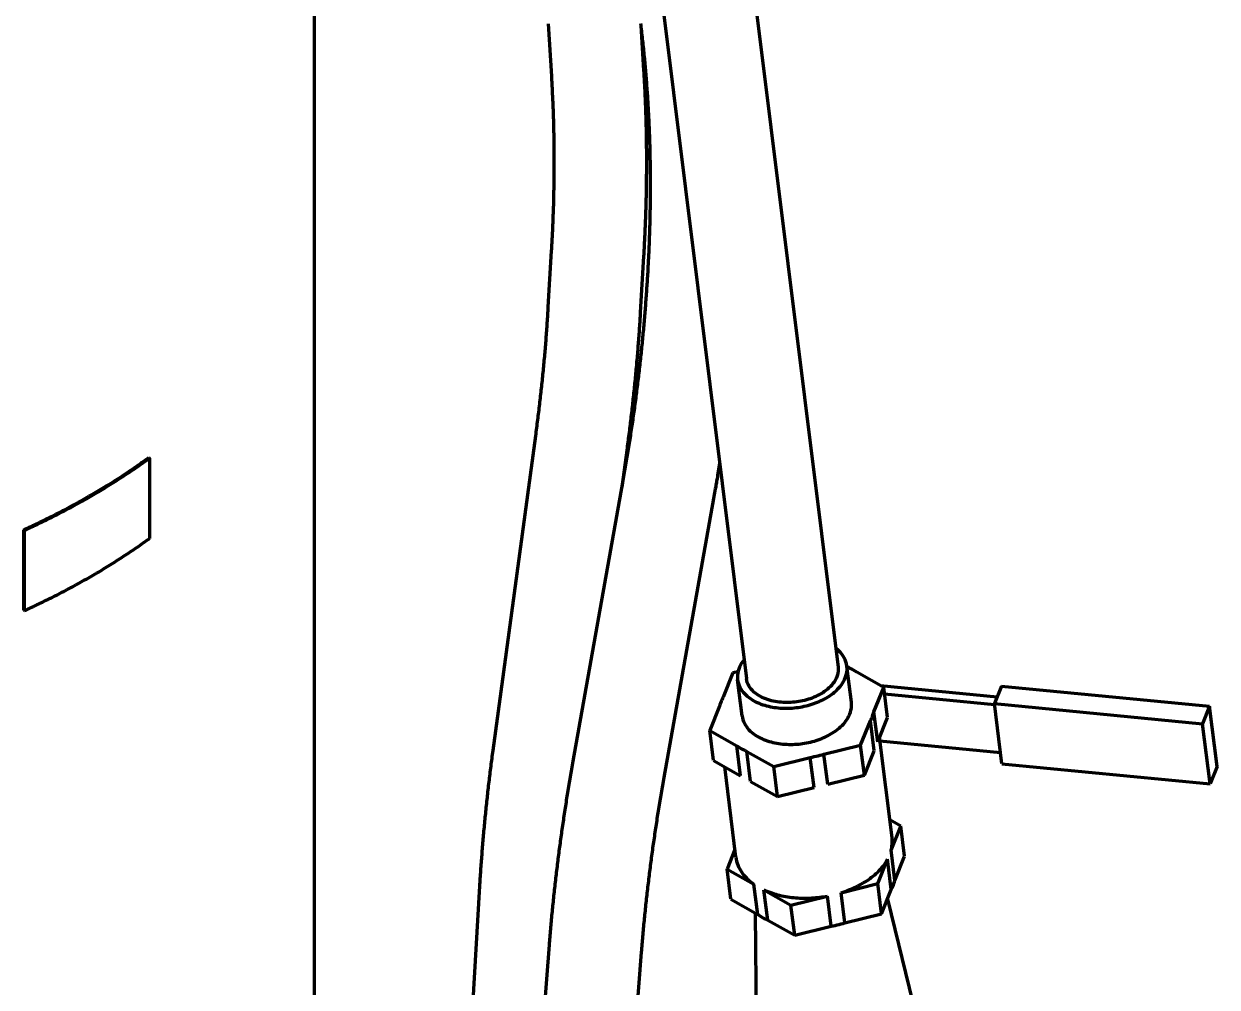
# Model space of a CAD drawing. Header units: millimetres. Extents: x 0 to 2382, y 0 to 420.
# Drawn here: x 337.96 to 368.3, y 79.29 to 103.78 of the extents above; entities that cross this region are included whole.
import ezdxf

# ---------------------------------------------------------------- set-up
doc = ezdxf.new("R2010")
doc.units = ezdxf.units.MM
doc.layers.add('01-VISIBLE', color=7, linetype='CONTINUOUS', lineweight=70)

msp = doc.modelspace()

# ---------------------------------------------------------------- linework, layer by layer
at = {"layer": '01-VISIBLE'}
for p, q in [((345.355, 76.099), (345.355, 118.296)), ((355.392, 113.719), (358.664, 87.427)), ((353.06, 113.429), (356.332, 87.137)), ((351.29, 103.783), (351.374, 102.449)), ((353.647, 103.743), (353.719, 102.597)), ((353.761, 102.647), (353.765, 102.603)), ((351.373, 98.015), (351.289, 96.584)), ((353.719, 97.877), (353.635, 96.446)), ((353.764, 96.616), (353.761, 96.566)), ((350.969, 93.311), (349.885, 85.306)), ((353.298, 92.995), (353.163, 92.001)), ((341.139, 92.754), (341.163, 92.744)), ((341.163, 90.702), (341.163, 92.744)), ((353.186, 92.126), (351.921, 85.033)), ((355.499, 91.714), (354.235, 84.62)), ((337.965, 90.921), (337.983, 90.908)), ((337.965, 88.88), (337.965, 90.921)), ((337.983, 88.867), (337.983, 90.908)), ((337.965, 88.88), (337.983, 88.867)), ((359.002, 86.536), (358.888, 87.455)), ((355.989, 87.279), (355.742, 86.662)), ((356.12, 87.312), (355.989, 87.279)), ((356.223, 86.19), (356.109, 87.109)), ((359.823, 86.91), (359.138, 87.297)), ((359.575, 86.293), (359.823, 86.91)), ((359.738, 86.958), (362.708, 86.672)), ((359.918, 86.144), (359.823, 86.91)), ((362.817, 86.945), (362.638, 86.5)), ((362.817, 86.945), (368.109, 86.435)), ((359.843, 86.75), (362.641, 86.48)), ((362.829, 84.968), (362.638, 86.5)), ((362.638, 86.5), (367.931, 85.99)), ((355.65, 86.433), (355.403, 85.816)), ((359.671, 85.527), (359.575, 86.293)), ((368.109, 86.435), (367.931, 85.99)), ((368.3, 84.904), (368.109, 86.435)), ((359.236, 85.447), (359.484, 86.064)), ((359.579, 85.298), (359.484, 86.064)), ((359.671, 85.527), (359.918, 86.144)), ((368.122, 84.458), (367.931, 85.99)), ((355.403, 85.816), (356.088, 85.43)), ((355.498, 85.05), (355.403, 85.816)), ((360.036, 83.087), (359.718, 85.644)), ((359.729, 85.55), (362.793, 85.255)), ((356.183, 84.664), (356.088, 85.43)), ((356.437, 84.52), (356.342, 85.286)), ((356.342, 85.286), (357.027, 84.9)), ((358.305, 85.216), (359.236, 85.447)), ((359.332, 84.681), (359.236, 85.447)), ((359.332, 84.681), (359.579, 85.298)), ((355.498, 85.05), (356.183, 84.664)), ((357.027, 84.9), (357.958, 85.13)), ((358.054, 84.364), (357.958, 85.13)), ((358.4, 84.45), (358.305, 85.216)), ((362.829, 84.968), (368.122, 84.458)), ((356.066, 82.593), (355.781, 84.891)), ((357.122, 84.134), (357.027, 84.9)), ((358.4, 84.45), (359.332, 84.681)), ((368.3, 84.904), (368.122, 84.458)), ((356.437, 84.52), (357.122, 84.134)), ((357.122, 84.134), (358.054, 84.364)), ((360.261, 83.387), (359.979, 83.547)), ((360.014, 82.77), (360.261, 83.387)), ((360.356, 82.621), (360.261, 83.387)), ((356.042, 82.793), (355.841, 82.293)), ((359.675, 81.924), (359.922, 82.541)), ((360.017, 81.775), (359.922, 82.541)), ((360.109, 82.004), (360.014, 82.77)), ((360.109, 82.004), (360.356, 82.621)), ((355.841, 82.293), (356.526, 81.907)), ((355.937, 81.527), (355.841, 82.293)), ((356.621, 81.141), (356.526, 81.907)), ((358.743, 81.693), (359.675, 81.924)), ((359.77, 81.158), (359.675, 81.924)), ((349.548, 81.855), (349.368, 78.795)), ((356.876, 80.997), (356.78, 81.763)), ((356.78, 81.763), (357.465, 81.377)), ((357.465, 81.377), (358.397, 81.607)), ((358.492, 80.841), (358.397, 81.607)), ((358.838, 80.927), (358.743, 81.693)), ((359.77, 81.158), (360.017, 81.775)), ((355.937, 81.527), (356.621, 81.141)), ((357.56, 80.611), (357.465, 81.377)), ((359.92, 81.532), (363.398, 67.335)), ((356.56, 81.176), (356.668, 66.497)), ((356.876, 80.997), (357.56, 80.611)), ((358.838, 80.927), (359.77, 81.158)), ((357.56, 80.611), (358.492, 80.841)), ((351.317, 80.364), (351.138, 78.087)), ((353.66, 80.18), (353.481, 77.903))]:
    msp.add_line(p, q, dxfattribs=at)
for points in [[(353.64, 103.795), (353.646, 103.745), (353.653, 103.695), (353.659, 103.646), (353.665, 103.596), (353.67, 103.546), (353.676, 103.496), (353.682, 103.446), (353.687, 103.396), (353.693, 103.347), (353.698, 103.297), (353.704, 103.247), (353.709, 103.197), (353.714, 103.147), (353.719, 103.097), (353.724, 103.047), (353.729, 102.997), (353.734, 102.947), (353.739, 102.897), (353.743, 102.847), (353.748, 102.797), (353.752, 102.747), (353.757, 102.697), (353.761, 102.647)], [(353.719, 102.597), (353.722, 102.547), (353.725, 102.497), (353.728, 102.447), (353.731, 102.397), (353.734, 102.346), (353.737, 102.296), (353.739, 102.246), (353.742, 102.196), (353.745, 102.146), (353.747, 102.096), (353.749, 102.045), (353.752, 101.995), (353.754, 101.945), (353.756, 101.895), (353.758, 101.845), (353.76, 101.794), (353.762, 101.744), (353.764, 101.694), (353.766, 101.644), (353.768, 101.593), (353.77, 101.543), (353.771, 101.493), (353.773, 101.443), (353.775, 101.393), (353.776, 101.342), (353.777, 101.292), (353.779, 101.242), (353.78, 101.192), (353.781, 101.141), (353.782, 101.091), (353.783, 101.041), (353.784, 100.991), (353.785, 100.941), (353.786, 100.89), (353.787, 100.84), (353.787, 100.79), (353.788, 100.74), (353.789, 100.689), (353.789, 100.639), (353.79, 100.589), (353.79, 100.539), (353.79, 100.488), (353.791, 100.438), (353.791, 100.388), (353.791, 100.338), (353.791, 100.287), (353.791, 100.237), (353.791, 100.187), (353.791, 100.137), (353.79, 100.086), (353.79, 100.036), (353.79, 99.986), (353.789, 99.936), (353.789, 99.885), (353.788, 99.835), (353.788, 99.785), (353.787, 99.735), (353.786, 99.684), (353.786, 99.634), (353.785, 99.584), (353.784, 99.534), (353.783, 99.483), (353.782, 99.433), (353.781, 99.383), (353.78, 99.333), (353.778, 99.283), (353.777, 99.232), (353.776, 99.182), (353.774, 99.132), (353.773, 99.082), (353.771, 99.031), (353.77, 98.981), (353.768, 98.931), (353.766, 98.881), (353.765, 98.831), (353.763, 98.78), (353.761, 98.73), (353.759, 98.68), (353.757, 98.63), (353.755, 98.579), (353.753, 98.529), (353.75, 98.479), (353.748, 98.429), (353.746, 98.379), (353.743, 98.329), (353.741, 98.278), (353.738, 98.228), (353.736, 98.178), (353.733, 98.128), (353.731, 98.078), (353.728, 98.027), (353.725, 97.977), (353.722, 97.927), (353.719, 97.877)], [(353.765, 102.603), (353.769, 102.553), (353.774, 102.502), (353.778, 102.452), (353.782, 102.402), (353.786, 102.352), (353.79, 102.301), (353.794, 102.251), (353.797, 102.201), (353.801, 102.151), (353.805, 102.101), (353.808, 102.05), (353.811, 102), (353.815, 101.95), (353.818, 101.9), (353.821, 101.849), (353.824, 101.799), (353.827, 101.749), (353.83, 101.698), (353.833, 101.648), (353.836, 101.598), (353.839, 101.548), (353.841, 101.497), (353.844, 101.447), (353.846, 101.397), (353.849, 101.346), (353.851, 101.296), (353.854, 101.246), (353.856, 101.195), (353.858, 101.145), (353.86, 101.095), (353.862, 101.044), (353.864, 100.994), (353.866, 100.944), (353.867, 100.893), (353.869, 100.843), (353.871, 100.793), (353.872, 100.742), (353.874, 100.692), (353.875, 100.642), (353.876, 100.591), (353.878, 100.541), (353.879, 100.491), (353.88, 100.44), (353.881, 100.39), (353.882, 100.34), (353.883, 100.289), (353.883, 100.239), (353.884, 100.188), (353.885, 100.138), (353.885, 100.088), (353.886, 100.037), (353.886, 99.987), (353.887, 99.937), (353.887, 99.886), (353.887, 99.836), (353.888, 99.786), (353.888, 99.735), (353.888, 99.685), (353.888, 99.634), (353.888, 99.584), (353.887, 99.534), (353.887, 99.483), (353.887, 99.433), (353.886, 99.383), (353.886, 99.332), (353.885, 99.282), (353.885, 99.232), (353.884, 99.181), (353.883, 99.131), (353.883, 99.08), (353.882, 99.03), (353.881, 98.98), (353.88, 98.929), (353.879, 98.879), (353.878, 98.829), (353.877, 98.778), (353.875, 98.728), (353.874, 98.678), (353.873, 98.627), (353.871, 98.577), (353.87, 98.527), (353.868, 98.476), (353.866, 98.426), (353.865, 98.376), (353.863, 98.325), (353.861, 98.275), (353.859, 98.224), (353.857, 98.174), (353.855, 98.124), (353.853, 98.074), (353.851, 98.023), (353.849, 97.973), (353.846, 97.923), (353.844, 97.872), (353.841, 97.822), (353.839, 97.772), (353.836, 97.721), (353.834, 97.671), (353.831, 97.621), (353.828, 97.57), (353.826, 97.52), (353.823, 97.47), (353.82, 97.42), (353.817, 97.369), (353.814, 97.319), (353.811, 97.269), (353.807, 97.218), (353.804, 97.168), (353.801, 97.118), (353.797, 97.068), (353.794, 97.017), (353.791, 96.967), (353.787, 96.917), (353.783, 96.867), (353.78, 96.816), (353.776, 96.766), (353.772, 96.716), (353.768, 96.666), (353.764, 96.616)], [(351.374, 102.449), (351.377, 102.399), (351.38, 102.349), (351.383, 102.298), (351.386, 102.248), (351.389, 102.198), (351.391, 102.147), (351.394, 102.097), (351.397, 102.047), (351.399, 101.996), (351.402, 101.946), (351.404, 101.895), (351.406, 101.845), (351.408, 101.795), (351.411, 101.744), (351.413, 101.694), (351.415, 101.644), (351.417, 101.593), (351.418, 101.543), (351.42, 101.492), (351.422, 101.442), (351.423, 101.392), (351.425, 101.341), (351.426, 101.291), (351.428, 101.24), (351.429, 101.19), (351.43, 101.14), (351.432, 101.089), (351.433, 101.039), (351.434, 100.988), (351.435, 100.938), (351.436, 100.888), (351.436, 100.837), (351.437, 100.787), (351.438, 100.736), (351.439, 100.686), (351.439, 100.635), (351.44, 100.585), (351.44, 100.535), (351.44, 100.484), (351.441, 100.434), (351.441, 100.383), (351.441, 100.333), (351.441, 100.283), (351.441, 100.232), (351.441, 100.182), (351.441, 100.131), (351.44, 100.081), (351.44, 100.03), (351.44, 99.98), (351.439, 99.93), (351.439, 99.879), (351.438, 99.829), (351.438, 99.778), (351.437, 99.728), (351.436, 99.677), (351.435, 99.627), (351.434, 99.577), (351.433, 99.526), (351.432, 99.476), (351.431, 99.425), (351.43, 99.375), (351.429, 99.325), (351.427, 99.274), (351.426, 99.224), (351.425, 99.173), (351.423, 99.123), (351.421, 99.073), (351.42, 99.022), (351.418, 98.972), (351.416, 98.921), (351.414, 98.871), (351.413, 98.821), (351.411, 98.77), (351.409, 98.72), (351.406, 98.669), (351.404, 98.619), (351.402, 98.569), (351.4, 98.518), (351.397, 98.468), (351.395, 98.418), (351.393, 98.367), (351.39, 98.317), (351.387, 98.267), (351.385, 98.216), (351.382, 98.166), (351.379, 98.116), (351.376, 98.065), (351.373, 98.015)], [(351.289, 96.584), (351.286, 96.533), (351.283, 96.483), (351.28, 96.432), (351.277, 96.382), (351.274, 96.331), (351.27, 96.281), (351.267, 96.23), (351.263, 96.18), (351.26, 96.129), (351.256, 96.079), (351.253, 96.028), (351.249, 95.978), (351.245, 95.928), (351.242, 95.877), (351.238, 95.827), (351.234, 95.776), (351.23, 95.726), (351.226, 95.675), (351.222, 95.625), (351.217, 95.574), (351.213, 95.524), (351.209, 95.473), (351.205, 95.423), (351.2, 95.373), (351.196, 95.322), (351.191, 95.272), (351.187, 95.221), (351.182, 95.171), (351.177, 95.121), (351.172, 95.07), (351.168, 95.02), (351.163, 94.969), (351.158, 94.919), (351.153, 94.869), (351.148, 94.818), (351.143, 94.768), (351.137, 94.718), (351.132, 94.667), (351.127, 94.617), (351.122, 94.567), (351.116, 94.516), (351.111, 94.466), (351.105, 94.416), (351.1, 94.365), (351.094, 94.315), (351.088, 94.265), (351.082, 94.215), (351.077, 94.164), (351.071, 94.114), (351.065, 94.064), (351.059, 94.014), (351.053, 93.963), (351.047, 93.913), (351.041, 93.863), (351.034, 93.813), (351.028, 93.762), (351.022, 93.712), (351.015, 93.662), (351.009, 93.612), (351.002, 93.562), (350.996, 93.511), (350.989, 93.461), (350.983, 93.411), (350.976, 93.361), (350.969, 93.311)], [(353.761, 96.566), (353.757, 96.516), (353.753, 96.466), (353.748, 96.416), (353.744, 96.366), (353.74, 96.316), (353.736, 96.265), (353.731, 96.215), (353.727, 96.165), (353.723, 96.115), (353.718, 96.065), (353.714, 96.015), (353.709, 95.965), (353.704, 95.915), (353.7, 95.864), (353.695, 95.814), (353.69, 95.764), (353.685, 95.714), (353.68, 95.664), (353.675, 95.614), (353.67, 95.564), (353.665, 95.514), (353.659, 95.464), (353.654, 95.414), (353.649, 95.364), (353.644, 95.314), (353.638, 95.264), (353.633, 95.214), (353.627, 95.164), (353.621, 95.114), (353.616, 95.064), (353.61, 95.014), (353.604, 94.964), (353.598, 94.914), (353.593, 94.864), (353.587, 94.814), (353.581, 94.764), (353.575, 94.714), (353.568, 94.664), (353.562, 94.614), (353.556, 94.564), (353.55, 94.514), (353.543, 94.464), (353.537, 94.414), (353.531, 94.364), (353.524, 94.314), (353.518, 94.264), (353.511, 94.215), (353.504, 94.165), (353.498, 94.115), (353.491, 94.065), (353.484, 94.015), (353.477, 93.965), (353.47, 93.915), (353.463, 93.866), (353.456, 93.816), (353.449, 93.766), (353.442, 93.716), (353.435, 93.666), (353.428, 93.616), (353.42, 93.567), (353.413, 93.517), (353.405, 93.467), (353.398, 93.417), (353.39, 93.368), (353.383, 93.318), (353.375, 93.268), (353.368, 93.218), (353.36, 93.169), (353.352, 93.119), (353.344, 93.069), (353.336, 93.019), (353.328, 92.97), (353.32, 92.92), (353.312, 92.87), (353.304, 92.821), (353.296, 92.771), (353.288, 92.721), (353.28, 92.672), (353.271, 92.622), (353.263, 92.573), (353.255, 92.523), (353.246, 92.473), (353.238, 92.424), (353.229, 92.374), (353.221, 92.324), (353.212, 92.275), (353.203, 92.225), (353.194, 92.176), (353.186, 92.126)], [(353.635, 96.446), (353.632, 96.396), (353.629, 96.346), (353.626, 96.296), (353.623, 96.245), (353.62, 96.195), (353.616, 96.145), (353.613, 96.095), (353.61, 96.045), (353.606, 95.995), (353.603, 95.945), (353.599, 95.894), (353.596, 95.844), (353.592, 95.794), (353.588, 95.744), (353.584, 95.694), (353.581, 95.644), (353.577, 95.594), (353.573, 95.544), (353.569, 95.493), (353.565, 95.443), (353.561, 95.393), (353.556, 95.343), (353.552, 95.293), (353.548, 95.243), (353.543, 95.193), (353.539, 95.143), (353.535, 95.093), (353.53, 95.043), (353.525, 94.993), (353.521, 94.943), (353.516, 94.893), (353.511, 94.843), (353.507, 94.793), (353.502, 94.743), (353.497, 94.693), (353.492, 94.643), (353.487, 94.593), (353.482, 94.543), (353.477, 94.493), (353.471, 94.443), (353.466, 94.393), (353.461, 94.343), (353.456, 94.293), (353.45, 94.243), (353.445, 94.193), (353.439, 94.143), (353.434, 94.093), (353.428, 94.043), (353.422, 93.993), (353.417, 93.943), (353.411, 93.893), (353.405, 93.843), (353.399, 93.793), (353.393, 93.743), (353.387, 93.693), (353.381, 93.643), (353.375, 93.594), (353.369, 93.544), (353.363, 93.494), (353.357, 93.444), (353.35, 93.394), (353.344, 93.344), (353.337, 93.294), (353.331, 93.244), (353.325, 93.195), (353.318, 93.145), (353.311, 93.095), (353.305, 93.045), (353.298, 92.995)], [(337.965, 90.921), (338.01, 90.942), (338.056, 90.963), (338.102, 90.985), (338.147, 91.006), (338.193, 91.027), (338.238, 91.049), (338.284, 91.071), (338.329, 91.092), (338.374, 91.114), (338.419, 91.136), (338.465, 91.158), (338.51, 91.18), (338.555, 91.203), (338.6, 91.225), (338.645, 91.247), (338.69, 91.27), (338.735, 91.293), (338.78, 91.316), (338.824, 91.339), (338.869, 91.362), (338.914, 91.385), (338.958, 91.408), (339.003, 91.431), (339.047, 91.455), (339.092, 91.479), (339.136, 91.502), (339.18, 91.526), (339.225, 91.55), (339.269, 91.574), (339.313, 91.599), (339.357, 91.623), (339.401, 91.647), (339.445, 91.672), (339.489, 91.696), (339.532, 91.721), (339.576, 91.746), (339.62, 91.771), (339.663, 91.796), (339.707, 91.822), (339.75, 91.847), (339.794, 91.873), (339.837, 91.898), (339.88, 91.924), (339.923, 91.95), (339.966, 91.976), (340.009, 92.002), (340.052, 92.028), (340.095, 92.054), (340.138, 92.081), (340.181, 92.108), (340.223, 92.134), (340.266, 92.161), (340.308, 92.188), (340.351, 92.215), (340.393, 92.242), (340.435, 92.27), (340.477, 92.297), (340.519, 92.325), (340.561, 92.353), (340.603, 92.38), (340.645, 92.408), (340.687, 92.437), (340.728, 92.465), (340.77, 92.493), (340.811, 92.522), (340.853, 92.55), (340.894, 92.579), (340.935, 92.608), (340.976, 92.637), (341.017, 92.666), (341.058, 92.695), (341.099, 92.725), (341.139, 92.754)], [(337.983, 90.908), (338.029, 90.929), (338.075, 90.95), (338.12, 90.971), (338.166, 90.993), (338.212, 91.014), (338.257, 91.036), (338.303, 91.057), (338.348, 91.079), (338.393, 91.101), (338.439, 91.123), (338.484, 91.145), (338.529, 91.167), (338.574, 91.189), (338.62, 91.212), (338.665, 91.234), (338.71, 91.257), (338.755, 91.28), (338.8, 91.303), (338.844, 91.326), (338.889, 91.349), (338.934, 91.372), (338.979, 91.395), (339.023, 91.419), (339.068, 91.442), (339.112, 91.466), (339.157, 91.49), (339.201, 91.514), (339.245, 91.538), (339.289, 91.562), (339.334, 91.586), (339.378, 91.61), (339.422, 91.635), (339.466, 91.659), (339.51, 91.684), (339.553, 91.709), (339.597, 91.734), (339.641, 91.759), (339.685, 91.784), (339.728, 91.809), (339.772, 91.835), (339.815, 91.86), (339.858, 91.886), (339.902, 91.912), (339.945, 91.938), (339.988, 91.964), (340.031, 91.99), (340.074, 92.016), (340.117, 92.043), (340.16, 92.069), (340.203, 92.096), (340.245, 92.123), (340.288, 92.149), (340.33, 92.176), (340.373, 92.204), (340.415, 92.231), (340.457, 92.258), (340.5, 92.286), (340.542, 92.313), (340.584, 92.341), (340.626, 92.369), (340.668, 92.397), (340.709, 92.425), (340.751, 92.454), (340.793, 92.482), (340.834, 92.511), (340.876, 92.539), (340.917, 92.568), (340.958, 92.597), (340.999, 92.626), (341.04, 92.655), (341.081, 92.685), (341.122, 92.714), (341.163, 92.744)], [(355.651, 92.612), (355.643, 92.562), (355.635, 92.512), (355.627, 92.462), (355.619, 92.412), (355.61, 92.362), (355.602, 92.312), (355.594, 92.262), (355.586, 92.212), (355.577, 92.162), (355.569, 92.113), (355.56, 92.063), (355.552, 92.013), (355.543, 91.963), (355.534, 91.913), (355.526, 91.863), (355.517, 91.813), (355.508, 91.764), (355.499, 91.714)], [(337.983, 88.867), (338.029, 88.888), (338.075, 88.909), (338.12, 88.93), (338.166, 88.951), (338.212, 88.973), (338.257, 88.994), (338.303, 89.016), (338.348, 89.038), (338.393, 89.06), (338.439, 89.082), (338.484, 89.104), (338.529, 89.126), (338.574, 89.148), (338.62, 89.171), (338.665, 89.193), (338.71, 89.216), (338.755, 89.239), (338.8, 89.261), (338.844, 89.284), (338.889, 89.307), (338.934, 89.331), (338.979, 89.354), (339.023, 89.377), (339.068, 89.401), (339.112, 89.425), (339.157, 89.448), (339.201, 89.472), (339.245, 89.496), (339.289, 89.52), (339.334, 89.545), (339.378, 89.569), (339.422, 89.594), (339.466, 89.618), (339.51, 89.643), (339.553, 89.668), (339.597, 89.693), (339.641, 89.718), (339.685, 89.743), (339.728, 89.768), (339.772, 89.794), (339.815, 89.819), (339.858, 89.845), (339.902, 89.871), (339.945, 89.897), (339.988, 89.923), (340.031, 89.949), (340.074, 89.975), (340.117, 90.001), (340.16, 90.028), (340.203, 90.055), (340.245, 90.081), (340.288, 90.108), (340.33, 90.135), (340.373, 90.162), (340.415, 90.19), (340.457, 90.217), (340.5, 90.245), (340.542, 90.272), (340.584, 90.3), (340.626, 90.328), (340.668, 90.356), (340.709, 90.384), (340.751, 90.412), (340.793, 90.441), (340.834, 90.469), (340.876, 90.498), (340.917, 90.527), (340.958, 90.556), (340.999, 90.585), (341.04, 90.614), (341.081, 90.643), (341.122, 90.673), (341.163, 90.702)], [(358.888, 87.455), (358.878, 87.509), (358.864, 87.562), (358.844, 87.613), (358.82, 87.662), (358.792, 87.71), (358.761, 87.754), (358.726, 87.796), (358.688, 87.836), (358.647, 87.873), (358.605, 87.908)], [(356.273, 87.617), (356.24, 87.573), (356.21, 87.528), (356.183, 87.48), (356.159, 87.43), (356.139, 87.379), (356.123, 87.327), (356.112, 87.273), (356.106, 87.219), (356.105, 87.164), (356.109, 87.109)], [(358.664, 87.427), (358.668, 87.377), (358.666, 87.327), (358.66, 87.278), (358.648, 87.229), (358.632, 87.181), (358.612, 87.135), (358.589, 87.091), (358.562, 87.049), (358.533, 87.008), (358.501, 86.969), (358.467, 86.933), (358.431, 86.898), (358.393, 86.865), (358.354, 86.833), (358.314, 86.804), (358.272, 86.776), (358.229, 86.75), (358.186, 86.725), (358.141, 86.702), (358.096, 86.681), (358.05, 86.661), (358.003, 86.642), (357.956, 86.625), (357.909, 86.609), (357.861, 86.595), (357.812, 86.582), (357.763, 86.571), (357.714, 86.56), (357.665, 86.552), (357.615, 86.544), (357.566, 86.538), (357.516, 86.533), (357.466, 86.529), (357.416, 86.527), (357.366, 86.527), (357.316, 86.527), (357.266, 86.529), (357.216, 86.533), (357.166, 86.538), (357.116, 86.545), (357.067, 86.553), (357.017, 86.563), (356.969, 86.574), (356.92, 86.587), (356.872, 86.602), (356.825, 86.619), (356.779, 86.637), (356.733, 86.658), (356.688, 86.681), (356.645, 86.706), (356.603, 86.733), (356.563, 86.763), (356.524, 86.795), (356.488, 86.83), (356.454, 86.867), (356.424, 86.907), (356.397, 86.949), (356.374, 86.993), (356.355, 87.04), (356.341, 87.088), (356.332, 87.137)], [(357.142, 86.391), (357.192, 86.387), (357.243, 86.384), (357.294, 86.382), (357.345, 86.382), (357.396, 86.383), (357.446, 86.385), (357.497, 86.388), (357.548, 86.392), (357.598, 86.398), (357.649, 86.404), (357.699, 86.412), (357.749, 86.421), (357.799, 86.431), (357.849, 86.442), (357.898, 86.455), (357.947, 86.468), (357.996, 86.483), (358.044, 86.499), (358.092, 86.517), (358.139, 86.535), (358.186, 86.555), (358.232, 86.576), (358.278, 86.598), (358.323, 86.622), (358.367, 86.647), (358.411, 86.673), (358.453, 86.701), (358.495, 86.73), (358.535, 86.761), (358.575, 86.793), (358.613, 86.827), (358.649, 86.863), (358.684, 86.9), (358.717, 86.938), (358.748, 86.979), (358.777, 87.021), (358.803, 87.064), (358.827, 87.109), (358.847, 87.156), (358.864, 87.204), (358.877, 87.253), (358.886, 87.303), (358.891, 87.354), (358.892, 87.404), (358.888, 87.455)], [(359.138, 87.297), (359.098, 87.323), (359.058, 87.348), (359.017, 87.372), (358.975, 87.395), (358.933, 87.417), (358.89, 87.437)], [(356.109, 87.109), (356.117, 87.06), (356.13, 87.011), (356.147, 86.964), (356.168, 86.919), (356.192, 86.875), (356.219, 86.833), (356.25, 86.793), (356.283, 86.755), (356.318, 86.72), (356.355, 86.686), (356.395, 86.655), (356.435, 86.626), (356.477, 86.598), (356.52, 86.573), (356.565, 86.549), (356.61, 86.528), (356.656, 86.508), (356.703, 86.489), (356.75, 86.473), (356.798, 86.458), (356.846, 86.444), (356.894, 86.432), (356.943, 86.421), (356.993, 86.412), (357.042, 86.404), (357.092, 86.397), (357.142, 86.391)], [(355.742, 86.662), (355.723, 86.626), (355.705, 86.588), (355.689, 86.55), (355.674, 86.512), (355.661, 86.473), (355.65, 86.433)], [(357.256, 85.472), (357.307, 85.468), (357.357, 85.465), (357.408, 85.463), (357.459, 85.463), (357.51, 85.464), (357.561, 85.466), (357.612, 85.469), (357.662, 85.473), (357.713, 85.478), (357.763, 85.485), (357.813, 85.493), (357.864, 85.502), (357.913, 85.512), (357.963, 85.523), (358.012, 85.536), (358.061, 85.549), (358.11, 85.564), (358.158, 85.58), (358.206, 85.598), (358.253, 85.616), (358.3, 85.636), (358.347, 85.657), (358.392, 85.679), (358.437, 85.703), (358.482, 85.728), (358.525, 85.754), (358.568, 85.782), (358.609, 85.811), (358.65, 85.842), (358.689, 85.874), (358.727, 85.908), (358.764, 85.944), (358.798, 85.981), (358.832, 86.019), (358.863, 86.06), (358.891, 86.101), (358.918, 86.145), (358.941, 86.19), (358.961, 86.237), (358.978, 86.285), (358.991, 86.334), (359.001, 86.384), (359.006, 86.434), (359.006, 86.485), (359.002, 86.536)], [(356.223, 86.19), (356.232, 86.141), (356.245, 86.092), (356.261, 86.045), (356.282, 85.999), (356.306, 85.956), (356.334, 85.914), (356.364, 85.874), (356.397, 85.836), (356.432, 85.801), (356.47, 85.767), (356.509, 85.736), (356.55, 85.707), (356.592, 85.679), (356.635, 85.654), (356.679, 85.63), (356.724, 85.609), (356.77, 85.589), (356.817, 85.57), (356.864, 85.554), (356.912, 85.538), (356.96, 85.525), (357.009, 85.513), (357.058, 85.502), (357.107, 85.493), (357.156, 85.484), (357.206, 85.478), (357.256, 85.472)], [(359.484, 86.064), (359.503, 86.1), (359.52, 86.138), (359.536, 86.176), (359.551, 86.214), (359.564, 86.254), (359.575, 86.293)], [(349.885, 85.306), (349.879, 85.256), (349.872, 85.206), (349.865, 85.156), (349.859, 85.107), (349.852, 85.057), (349.846, 85.007), (349.839, 84.957), (349.833, 84.907), (349.827, 84.857), (349.821, 84.807), (349.814, 84.758), (349.808, 84.708), (349.802, 84.658), (349.796, 84.608), (349.79, 84.558), (349.784, 84.508), (349.778, 84.458), (349.772, 84.408), (349.767, 84.358), (349.761, 84.308), (349.755, 84.258), (349.75, 84.208), (349.744, 84.159), (349.739, 84.109), (349.733, 84.059), (349.728, 84.009), (349.722, 83.959), (349.717, 83.909), (349.712, 83.859), (349.707, 83.809), (349.702, 83.759), (349.697, 83.709), (349.691, 83.659), (349.687, 83.609), (349.682, 83.559), (349.677, 83.509), (349.672, 83.459), (349.667, 83.409), (349.663, 83.358), (349.658, 83.308), (349.653, 83.258), (349.649, 83.208), (349.644, 83.158), (349.64, 83.108), (349.636, 83.058), (349.631, 83.008), (349.627, 82.958), (349.623, 82.908), (349.619, 82.858), (349.615, 82.808), (349.611, 82.758), (349.607, 82.707), (349.603, 82.657), (349.599, 82.607), (349.595, 82.557), (349.591, 82.507), (349.588, 82.457), (349.584, 82.407), (349.581, 82.357), (349.577, 82.306), (349.574, 82.256), (349.57, 82.206), (349.567, 82.156), (349.564, 82.106), (349.56, 82.056), (349.557, 82.006), (349.554, 81.955), (349.551, 81.905), (349.548, 81.855)], [(356.088, 85.43), (356.128, 85.403), (356.169, 85.377), (356.212, 85.352), (356.254, 85.329), (356.298, 85.307), (356.342, 85.286)], [(351.921, 85.033), (351.912, 84.983), (351.904, 84.934), (351.895, 84.885), (351.886, 84.835), (351.878, 84.786), (351.869, 84.737), (351.861, 84.687), (351.852, 84.638), (351.844, 84.589), (351.836, 84.539), (351.827, 84.49), (351.819, 84.44), (351.811, 84.391), (351.803, 84.341), (351.795, 84.292), (351.787, 84.243), (351.779, 84.193), (351.771, 84.144), (351.763, 84.094), (351.755, 84.045), (351.747, 83.995), (351.739, 83.946), (351.732, 83.896), (351.724, 83.847), (351.716, 83.797), (351.709, 83.748), (351.701, 83.698), (351.694, 83.649), (351.687, 83.599), (351.679, 83.549), (351.672, 83.5), (351.665, 83.45), (351.657, 83.401), (351.65, 83.351), (351.643, 83.302), (351.636, 83.252), (351.629, 83.202), (351.622, 83.153), (351.615, 83.103), (351.608, 83.053), (351.602, 83.004), (351.595, 82.954), (351.588, 82.905), (351.582, 82.855), (351.575, 82.805), (351.568, 82.756), (351.562, 82.706), (351.556, 82.656), (351.549, 82.607), (351.543, 82.557), (351.537, 82.507), (351.53, 82.457), (351.524, 82.408), (351.518, 82.358), (351.512, 82.308), (351.506, 82.259), (351.5, 82.209), (351.494, 82.159), (351.488, 82.109), (351.482, 82.059), (351.477, 82.01), (351.471, 81.96), (351.465, 81.91), (351.46, 81.86), (351.454, 81.811), (351.449, 81.761), (351.443, 81.711), (351.438, 81.661), (351.432, 81.611), (351.427, 81.562), (351.422, 81.512), (351.417, 81.462), (351.412, 81.412), (351.407, 81.362), (351.402, 81.312), (351.397, 81.263), (351.392, 81.213), (351.387, 81.163), (351.382, 81.113), (351.377, 81.063), (351.373, 81.013), (351.368, 80.963), (351.364, 80.913), (351.359, 80.863), (351.355, 80.814), (351.35, 80.764), (351.346, 80.714), (351.342, 80.664), (351.337, 80.614), (351.333, 80.564), (351.329, 80.514), (351.325, 80.464), (351.321, 80.414), (351.317, 80.364)], [(357.958, 85.13), (358.008, 85.14), (358.058, 85.151), (358.108, 85.162), (358.157, 85.174), (358.207, 85.187), (358.256, 85.201), (358.305, 85.216)], [(354.235, 84.62), (354.226, 84.571), (354.217, 84.521), (354.208, 84.472), (354.2, 84.422), (354.191, 84.373), (354.183, 84.323), (354.174, 84.273), (354.166, 84.224), (354.157, 84.174), (354.149, 84.124), (354.141, 84.075), (354.132, 84.025), (354.124, 83.976), (354.116, 83.926), (354.108, 83.876), (354.1, 83.827), (354.092, 83.777), (354.084, 83.727), (354.076, 83.677), (354.068, 83.628), (354.06, 83.578), (354.053, 83.528), (354.045, 83.479), (354.037, 83.429), (354.03, 83.379), (354.022, 83.329), (354.015, 83.279), (354.007, 83.23), (354, 83.18), (353.993, 83.13), (353.986, 83.08), (353.978, 83.031), (353.971, 82.981), (353.964, 82.931), (353.957, 82.881), (353.95, 82.831), (353.943, 82.781), (353.936, 82.732), (353.929, 82.682), (353.923, 82.632), (353.916, 82.582), (353.909, 82.532), (353.903, 82.482), (353.896, 82.432), (353.89, 82.382), (353.883, 82.332), (353.877, 82.282), (353.871, 82.233), (353.864, 82.183), (353.858, 82.133), (353.852, 82.083), (353.846, 82.033), (353.84, 81.983), (353.834, 81.933), (353.828, 81.883), (353.822, 81.833), (353.816, 81.783), (353.81, 81.733), (353.805, 81.683), (353.799, 81.633), (353.793, 81.583), (353.788, 81.533), (353.782, 81.483), (353.777, 81.433), (353.771, 81.383), (353.766, 81.333), (353.761, 81.283), (353.756, 81.233), (353.75, 81.183), (353.745, 81.133), (353.74, 81.082), (353.735, 81.032), (353.73, 80.982), (353.726, 80.932), (353.721, 80.882), (353.716, 80.832), (353.711, 80.782), (353.707, 80.732), (353.702, 80.682), (353.698, 80.632), (353.693, 80.581), (353.689, 80.531), (353.685, 80.481), (353.68, 80.431), (353.676, 80.381), (353.672, 80.331), (353.668, 80.281), (353.664, 80.23), (353.66, 80.18)], [(360.014, 82.77), (360.026, 82.822), (360.034, 82.875), (360.04, 82.928), (360.042, 82.981), (360.041, 83.034), (360.036, 83.087)], [(356.066, 82.593), (356.074, 82.544), (356.085, 82.495), (356.099, 82.447), (356.115, 82.399), (356.135, 82.353), (356.157, 82.308), (356.181, 82.264), (356.208, 82.222), (356.236, 82.181), (356.267, 82.142), (356.3, 82.103), (356.334, 82.067), (356.37, 82.032), (356.407, 81.998), (356.446, 81.966), (356.485, 81.936), (356.526, 81.907)], [(358.743, 81.693), (358.792, 81.709), (358.84, 81.725), (358.889, 81.743), (358.937, 81.761), (358.984, 81.78), (359.031, 81.8), (359.078, 81.821), (359.124, 81.843), (359.17, 81.866), (359.216, 81.89), (359.261, 81.914), (359.305, 81.94), (359.349, 81.967), (359.392, 81.994), (359.434, 82.023), (359.476, 82.053), (359.517, 82.084), (359.557, 82.115), (359.596, 82.148), (359.635, 82.182), (359.672, 82.218), (359.708, 82.254), (359.743, 82.291), (359.777, 82.33), (359.809, 82.37), (359.84, 82.411), (359.869, 82.453), (359.896, 82.496), (359.922, 82.541)], [(360.017, 81.775), (360.036, 81.812), (360.054, 81.849), (360.07, 81.887), (360.085, 81.925), (360.098, 81.965), (360.109, 82.004)], [(356.78, 81.763), (356.829, 81.742), (356.877, 81.722), (356.926, 81.703), (356.976, 81.686), (357.026, 81.669), (357.077, 81.654), (357.127, 81.64), (357.178, 81.628), (357.23, 81.616), (357.281, 81.605), (357.333, 81.596), (357.385, 81.587), (357.437, 81.58), (357.489, 81.573), (357.541, 81.568)], [(357.541, 81.568), (357.592, 81.563), (357.642, 81.56), (357.693, 81.557), (357.743, 81.555), (357.794, 81.554), (357.844, 81.554), (357.895, 81.555), (357.945, 81.557), (357.996, 81.559), (358.046, 81.562), (358.096, 81.566), (358.147, 81.571), (358.197, 81.577), (358.247, 81.583), (358.297, 81.59), (358.347, 81.598), (358.397, 81.607)], [(356.621, 81.141), (356.662, 81.114), (356.703, 81.088), (356.745, 81.063), (356.788, 81.04), (356.832, 81.018), (356.876, 80.997)], [(358.492, 80.841), (358.542, 80.851), (358.592, 80.862), (358.642, 80.873), (358.691, 80.886), (358.741, 80.899), (358.79, 80.913), (358.838, 80.927)]]:
    msp.add_lwpolyline(points, dxfattribs=at)

doc.saveas('drawing.dxf')
